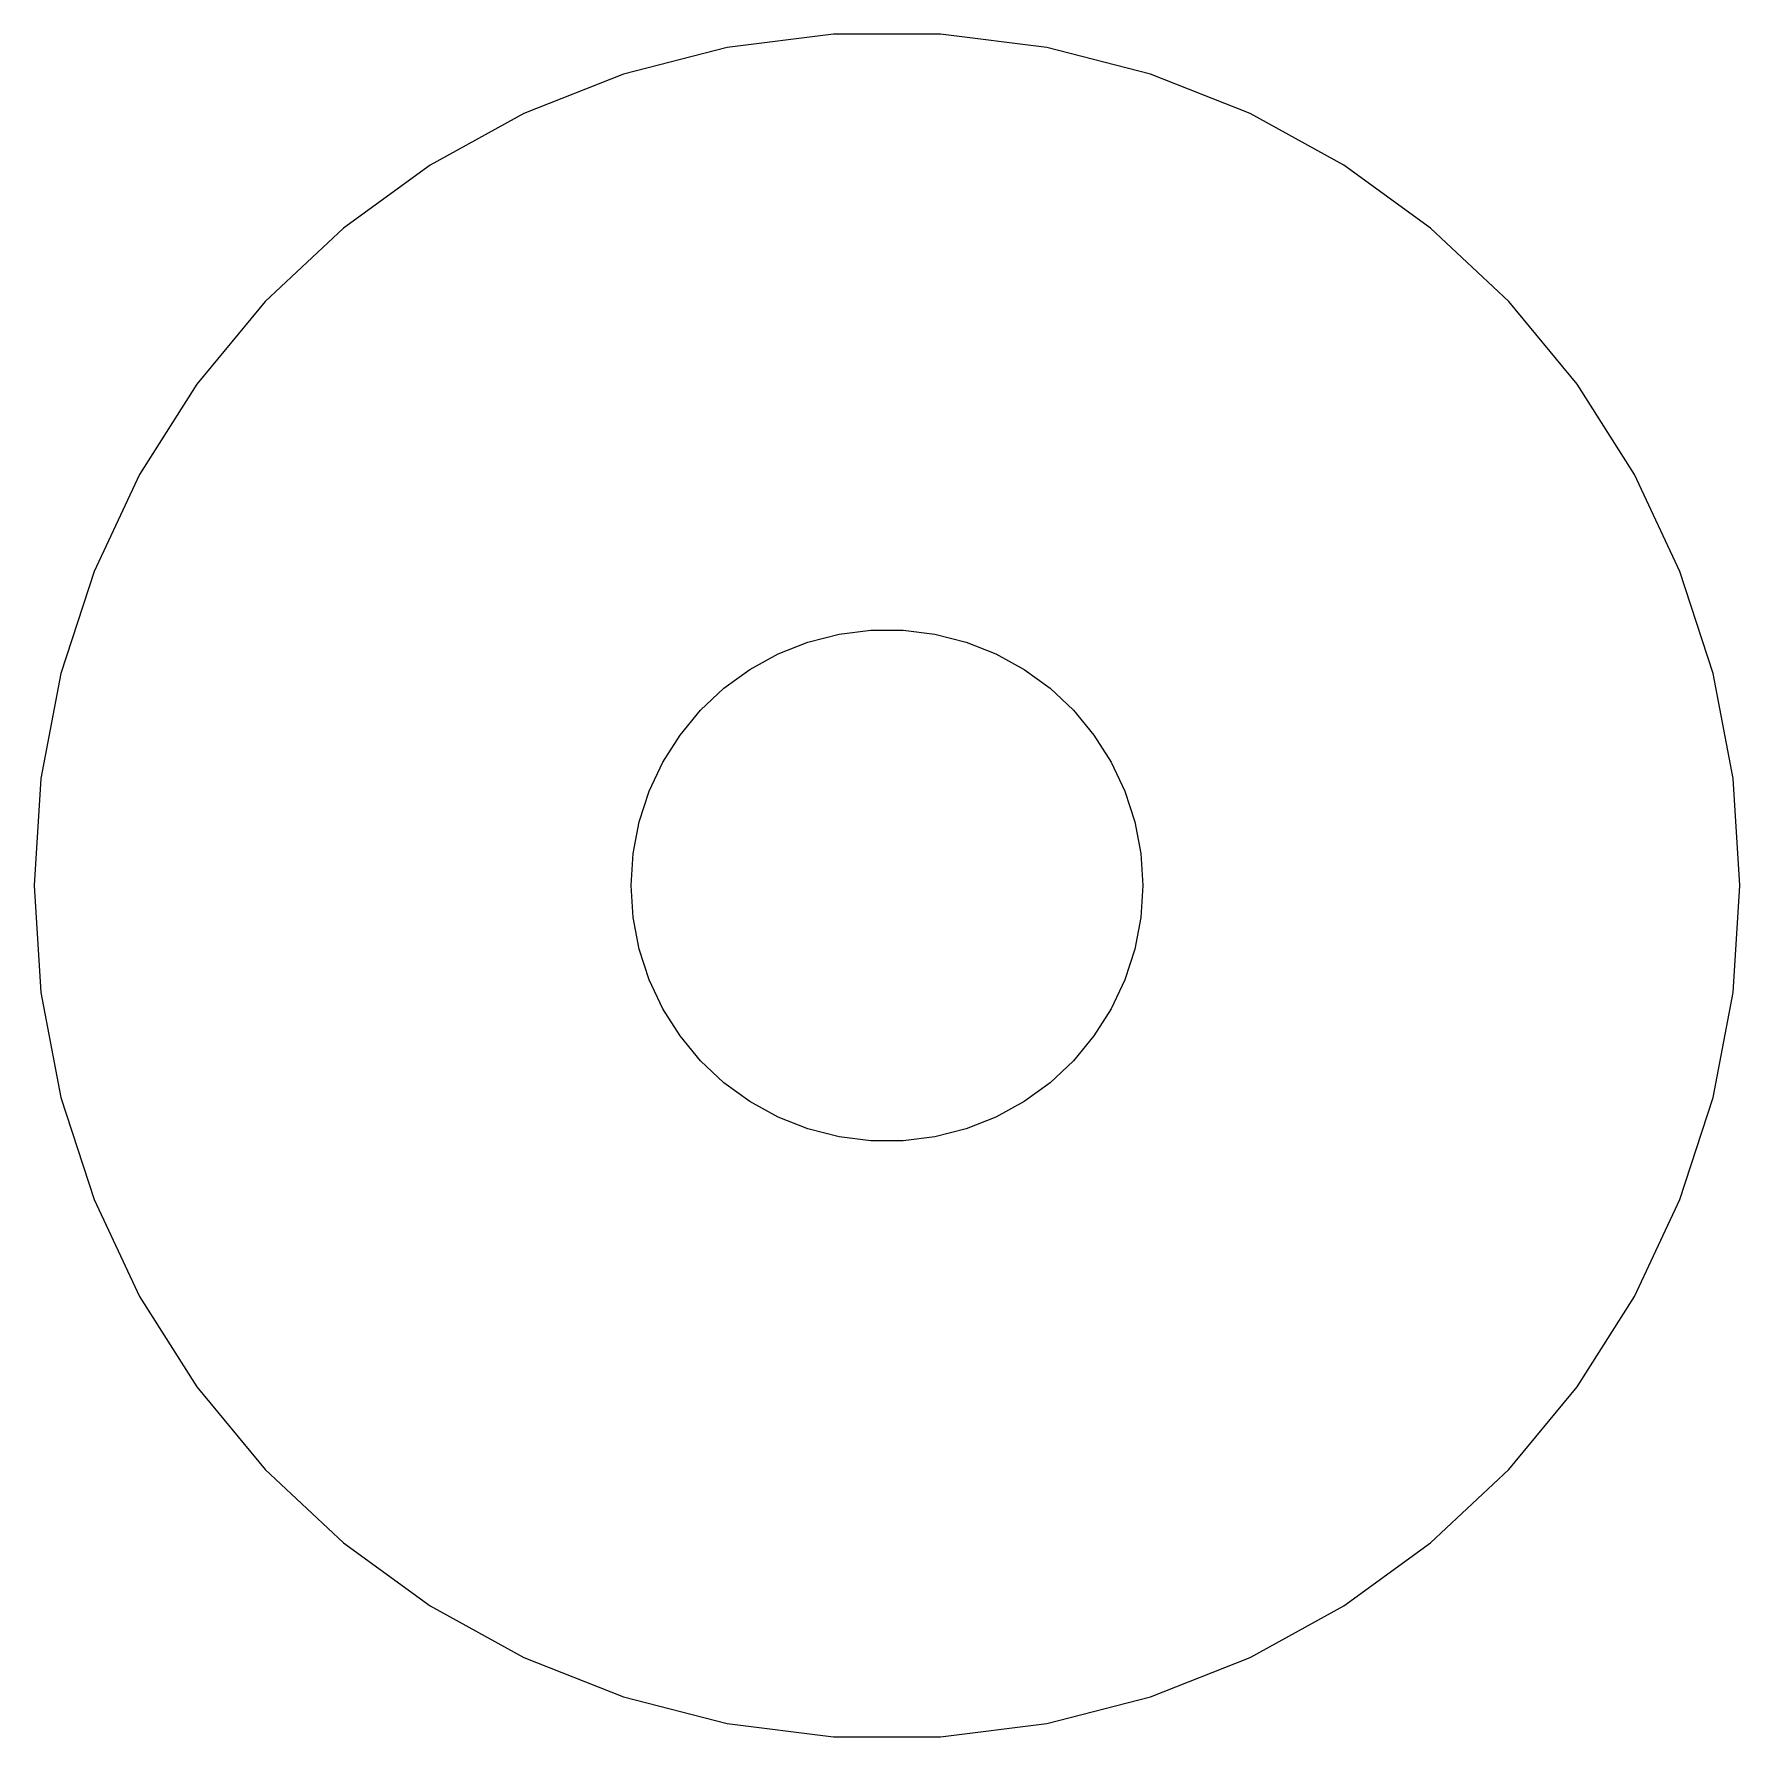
# Model space of a CAD drawing. Header units: metres. Extents: x -27.5 to 28.8, y -20 to 21.3.
# Drawn here: x -27.5 to -17.5, y -19.99 to -10.01 of the extents above.
import ezdxf

# ---------------------------------------------------------------- set-up
doc = ezdxf.new("R2010")
doc.units = ezdxf.units.M

msp = doc.modelspace()

# ---------------------------------------------------------------- linework, layer by layer
for p, q in [((-23.4369, -10.0886), (-24.0451, -10.2447)), ((-22.8139, -10.0099), (-23.4369, -10.0886)), ((-22.186, -10.0099), (-22.8139, -10.0099)), ((-21.5631, -10.0886), (-22.186, -10.0099)), ((-20.9549, -10.2447), (-21.5631, -10.0886)), ((-24.0451, -10.2447), (-24.6289, -10.4759)), ((-20.3711, -10.4759), (-20.9549, -10.2447)), ((-24.6289, -10.4759), (-25.1791, -10.7784)), ((-19.8209, -10.7784), (-20.3711, -10.4759)), ((-25.1791, -10.7784), (-25.6871, -11.1474)), ((-19.3129, -11.1474), (-19.8209, -10.7784)), ((-25.6871, -11.1474), (-26.1448, -11.5773)), ((-18.8551, -11.5773), (-19.3129, -11.1474)), ((-26.1448, -11.5773), (-26.5451, -12.0611)), ((-18.4549, -12.0611), (-18.8551, -11.5773)), ((-26.5451, -12.0611), (-26.8815, -12.5912)), ((-18.1185, -12.5912), (-18.4549, -12.0611)), ((-26.8815, -12.5912), (-27.1489, -13.1594)), ((-17.8511, -13.1594), (-18.1185, -12.5912)), ((-27.1489, -13.1594), (-27.3429, -13.7565)), ((-17.6571, -13.7565), (-17.8511, -13.1594)), ((-23.1387, -13.6427), (-22.9635, -13.5734)), ((-22.9635, -13.5734), (-22.7811, -13.5266)), ((-22.7811, -13.5266), (-22.5942, -13.5029)), ((-22.5942, -13.5029), (-22.4058, -13.5029)), ((-22.4058, -13.5029), (-22.2189, -13.5266)), ((-22.2189, -13.5266), (-22.0365, -13.5734)), ((-22.0365, -13.5734), (-21.8613, -13.6427)), ((-23.3037, -13.7335), (-23.1387, -13.6427)), ((-21.8613, -13.6427), (-21.6963, -13.7335)), ((-27.3429, -13.7565), (-27.4606, -14.3733)), ((-23.4561, -13.8442), (-23.3037, -13.7335)), ((-21.6963, -13.7335), (-21.5439, -13.8442)), ((-17.5394, -14.3733), (-17.6571, -13.7565)), ((-23.5934, -13.9732), (-23.4561, -13.8442)), ((-21.5439, -13.8442), (-21.4065, -13.9732)), ((-23.7135, -14.1183), (-23.5934, -13.9732)), ((-21.4065, -13.9732), (-21.2865, -14.1183)), ((-23.8145, -14.2774), (-23.7135, -14.1183)), ((-21.2865, -14.1183), (-21.1855, -14.2774)), ((-23.8947, -14.4478), (-23.8145, -14.2774)), ((-21.1855, -14.2774), (-21.1053, -14.4478)), ((-27.4606, -14.3733), (-27.5, -15)), ((-17.5, -15), (-17.5394, -14.3733)), ((-23.9529, -14.627), (-23.8947, -14.4478)), ((-21.1053, -14.4478), (-21.0471, -14.627)), ((-23.9882, -14.812), (-23.9529, -14.627)), ((-21.0471, -14.627), (-21.0118, -14.812)), ((-24, -15), (-23.9882, -14.812)), ((-21.0118, -14.812), (-21, -15)), ((-27.5, -15), (-27.4606, -15.6267)), ((-23.9882, -15.188), (-24, -15)), ((-21, -15), (-21.0118, -15.188)), ((-17.5394, -15.6267), (-17.5, -15)), ((-23.9529, -15.373), (-23.9882, -15.188)), ((-21.0118, -15.188), (-21.0471, -15.373)), ((-23.8947, -15.5522), (-23.9529, -15.373)), ((-21.0471, -15.373), (-21.1053, -15.5522)), ((-23.8145, -15.7226), (-23.8947, -15.5522)), ((-21.1053, -15.5522), (-21.1855, -15.7226)), ((-27.4606, -15.6267), (-27.3429, -16.2434)), ((-17.6571, -16.2434), (-17.5394, -15.6267)), ((-23.7135, -15.8817), (-23.8145, -15.7226)), ((-21.1855, -15.7226), (-21.2865, -15.8817)), ((-23.5934, -16.0268), (-23.7135, -15.8817)), ((-21.2865, -15.8817), (-21.4065, -16.0268)), ((-23.4561, -16.1558), (-23.5934, -16.0268)), ((-21.4065, -16.0268), (-21.5439, -16.1558)), ((-23.3037, -16.2665), (-23.4561, -16.1558)), ((-21.5439, -16.1558), (-21.6963, -16.2665)), ((-27.3429, -16.2434), (-27.1489, -16.8406)), ((-23.1387, -16.3572), (-23.3037, -16.2665)), ((-21.6963, -16.2665), (-21.8613, -16.3572)), ((-17.8511, -16.8406), (-17.6571, -16.2434)), ((-22.9635, -16.4266), (-23.1387, -16.3572)), ((-21.8613, -16.3572), (-22.0365, -16.4266)), ((-22.7811, -16.4734), (-22.9635, -16.4266)), ((-22.5942, -16.497), (-22.7811, -16.4734)), ((-22.4058, -16.497), (-22.5942, -16.497)), ((-22.2189, -16.4734), (-22.4058, -16.497)), ((-22.0365, -16.4266), (-22.2189, -16.4734)), ((-27.1489, -16.8406), (-26.8815, -17.4088)), ((-18.1185, -17.4088), (-17.8511, -16.8406)), ((-26.8815, -17.4088), (-26.5451, -17.9389)), ((-18.4549, -17.9389), (-18.1185, -17.4088)), ((-26.5451, -17.9389), (-26.1448, -18.4227)), ((-18.8551, -18.4227), (-18.4549, -17.9389)), ((-26.1448, -18.4227), (-25.6871, -18.8526)), ((-19.3129, -18.8526), (-18.8551, -18.4227)), ((-25.6871, -18.8526), (-25.1791, -19.2216)), ((-19.8209, -19.2216), (-19.3129, -18.8526)), ((-25.1791, -19.2216), (-24.6289, -19.5241)), ((-20.3711, -19.5241), (-19.8209, -19.2216)), ((-24.6289, -19.5241), (-24.0451, -19.7553)), ((-20.9549, -19.7553), (-20.3711, -19.5241)), ((-24.0451, -19.7553), (-23.4369, -19.9114)), ((-21.5631, -19.9114), (-20.9549, -19.7553)), ((-23.4369, -19.9114), (-22.8139, -19.9901)), ((-22.8139, -19.9901), (-22.186, -19.9901)), ((-22.186, -19.9901), (-21.5631, -19.9114))]:
    msp.add_line(p, q)

doc.saveas('drawing.dxf')
